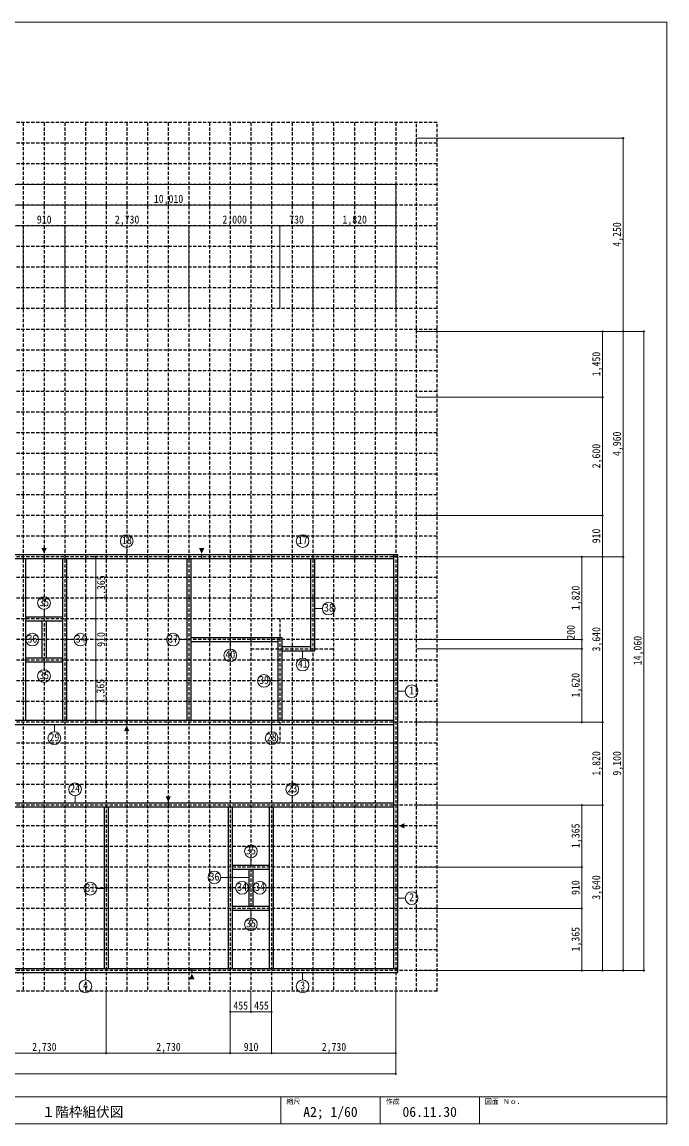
# Model space of a CAD drawing. Units: millimetres at full size, sheet at 1:60. Extents: x -17340 to 17340, y -12120 to 12120.
# Drawn here: x 3157 to 17340, y -12120 to 12120 of the extents above; entities that cross this region are included whole.
import ezdxf
from ezdxf.enums import TextEntityAlignment as Align

# ---------------------------------------------------------------- set-up
doc = ezdxf.new("R2010")
doc.units = ezdxf.units.MM
doc.header["$LTSCALE"] = 60
doc.header["$PDMODE"] = 32
doc.header["$PDSIZE"] = 24
doc.linetypes.add('DASHED1', pattern=[1.8, 1.2, -0.6])
for name, color, linetype, lineweight in [('0-0_原稿', 7, 'Continuous', 18), ('3-4', 7, 'Continuous', 15), ('3-B', 6, 'Continuous', 9)]:
    doc.layers.add(name, color=color, linetype=linetype, lineweight=lineweight)
for name, color, linetype in [('0-1', 6, 'DASHED1'), ('0-A', 7, 'Continuous'), ('3-0', 134, 'Continuous'), ('3-8', 134, 'Continuous'), ('3-9', 1, 'Continuous'), ('3-A', 7, 'Continuous'), ('3-E', 6, 'DASHED1')]:
    doc.layers.add(name, color=color, linetype=linetype)
doc.styles.add('ＭＳ ゴシック', font='')
doc.styles.get('ＭＳ ゴシック').set_extended_font_data('MS Gothic')

msp = doc.modelspace()

# ---------------------------------------------------------------- linework, layer by layer
at = {"layer": '0-0_原稿'}
for p, q in [((-17340, -11520), (17340, -11520)), ((8850, -11520), (8850, -12120)), ((11032.5, -11520), (11032.5, -12120)), ((13215, -11520), (13215, -12120)), ((-17340, -12120), (17340, -12120))]:
    msp.add_line(p, q, dxfattribs=at)
msp.add_lwpolyline([(17340, -12120), (17340, 12120), (-17340, 12120)], dxfattribs=at)
at = {"layer": '0-1'}
for p, q in [((12285, 9910), (-12285, 9910)), ((3185, 9910), (3185, -9200)), ((3640, 9910), (3640, -9200)), ((4095, 9910), (4095, -9200)), ((4550, 9910), (4550, -9200)), ((5005, 9910), (5005, -9200)), ((5460, 9910), (5460, -9200)), ((5915, 9910), (5915, -9200)), ((6370, 9910), (6370, -9200)), ((6825, 9910), (6825, -9200)), ((7280, 9910), (7280, -9200)), ((7735, 9910), (7735, -9200)), ((8190, 9910), (8190, -9200)), ((8645, 9910), (8645, -9200)), ((9100, 9910), (9100, -9200)), ((9555, 9910), (9555, -9200)), ((10010, 9910), (10010, -9200)), ((10465, 9910), (10465, -9200)), ((10920, 9910), (10920, -9200)), ((11375, 9910), (11375, -9200)), ((11830, -9200), (11830, 9910)), ((12285, -9200), (12285, 9910)), ((12285, 9455), (-12285, 9455)), ((12285, 9000), (-12285, 9000)), ((12285, 8545), (-12285, 8545)), ((12285, 8090), (-12285, 8090)), ((12285, 7635), (-12285, 7635)), ((12285, 7180), (-12285, 7180)), ((12285, 6725), (-12285, 6725)), ((12285, 6270), (-12285, 6270)), ((12285, 5815), (-12285, 5815)), ((12285, 5360), (-12285, 5360)), ((12285, 4905), (-12285, 4905)), ((12285, 4450), (-12285, 4450)), ((12285, 3995), (-12285, 3995)), ((12285, 3540), (-12285, 3540)), ((12285, 3085), (-12285, 3085)), ((12285, 2630), (-12285, 2630)), ((12285, 2175), (-12285, 2175)), ((12285, 1720), (-12285, 1720)), ((12285, 1265), (-12285, 1265)), ((12285, 810), (-12285, 810)), ((12285, 355), (-12285, 355)), ((12285, -100), (-12285, -100)), ((12285, -555), (-12285, -555)), ((12285, -1010), (-12285, -1010)), ((12285, -1465), (-12285, -1465)), ((12285, -1920), (-12285, -1920)), ((12285, -2375), (-12285, -2375)), ((12285, -2830), (-12285, -2830)), ((12285, -3285), (-12285, -3285)), ((12285, -3740), (-12285, -3740)), ((12285, -4195), (-12285, -4195)), ((12285, -4650), (-12285, -4650)), ((12285, -5105), (-12285, -5105)), ((12285, -5560), (-12285, -5560)), ((12285, -6015), (-12285, -6015)), ((12285, -6470), (-12285, -6470)), ((12285, -6925), (-12285, -6925)), ((12285, -7380), (-12285, -7380)), ((12285, -7835), (-12285, -7835)), ((12285, -8290), (-12285, -8290)), ((12285, -8745), (-12285, -8745)), ((12285, -9200), (-12285, -9200))]:
    msp.add_line(p, q, dxfattribs=at)
at = {"layer": '3-0'}
for p, q in [((11419.5, 399.5), (-410.5, 399.5)), ((11330.5, 310.5), (-410.5, 310.5)), ((3229.5, 310.5), (3229.5, -3240.5)), ((4050.5, -3240.5), (4050.5, 310)), ((4139.5, -3240.5), (4139.5, 310)), ((6780.5, 310.5), (6780.5, -3240.5)), ((6869.5, 310.5), (6869.5, -3240.5)), ((9510.5, -1709.5), (9510.5, 310.5)), ((9599.5, -1709.5), (9599.5, 310.5)), ((11330.5, -8700.5), (11330.5, 399.5)), ((3229.5, -965.5), (4050.5, -965.5)), ((3229.5, -1054.5), (4050.5, -1054.5)), ((3595.5, -1054.5), (3595.5, -1875.5)), ((3684.5, -1054.5), (3684.5, -1875.5)), ((6869.5, -1420.5), (8869.5, -1420.5)), ((8780.5, -1420.5), (8780.5, -3240)), ((8869.5, -1420.5), (8869.5, -3240)), ((6869.5, -1509.5), (8780.5, -1509.5)), ((8869.5, -1620.5), (9510.5, -1620.5)), ((4050.5, -1875.5), (3229.5, -1875.5)), ((8869.5, -1709.5), (9599.5, -1709.5)), ((4050.5, -1964.5), (3229.5, -1964.5)), ((-2459.5, -3240.5), (11330.5, -3240.5)), ((-2459.5, -3329.5), (11330.5, -3329.5)), ((11330.5, -5060.5), (-11330.5, -5060.5)), ((11330.5, -5149.5), (-11330.5, -5149.5)), ((4960.5, -5150), (4960.5, -8700.5)), ((5049.5, -5150), (5049.5, -8700.5)), ((7690.5, -5150), (7690.5, -8700.5)), ((7779.5, -5150), (7779.5, -8700.5)), ((8600.5, -8700.5), (8600.5, -5150)), ((8689.5, -8700.5), (8689.5, -5150)), ((7779.5, -6425.5), (8600.5, -6425.5)), ((7779.5, -6514.5), (8600.5, -6514.5)), ((8145.5, -6514.5), (8145.5, -7335.5)), ((8234.5, -6514.5), (8234.5, -7335.5)), ((8600.5, -7335.5), (7779.5, -7335.5)), ((8600.5, -7424.5), (7779.5, -7424.5)), ((-11419.5, -8700.5), (11419.5, -8700.5))]:
    msp.add_line(p, q, dxfattribs=at)
msp.add_lwpolyline([(-11419.5, 2859.5), (-11419.5, -8789.5), (11419.5, -8789.5), (11419.5, 399.5)], dxfattribs=at)
at = {"layer": '3-4'}
for p, q in [((5460, 562.83), (5460, 399.5)), ((3640, -802.17), (3640, -965.5)), ((9762.83, -782.5), (9599.5, -782.5)), ((3521.17, -1465), (3595.5, -1465)), ((4302.83, -1465), (4139.5, -1465)), ((6617.17, -1465), (6780.5, -1465)), ((7735, -1672.83), (7735, -1509.5)), ((9327.5, -1872.83), (9327.5, -1709.5)), ((3640, -2127.83), (3640, -1964.5)), ((8617.17, -2375), (8780.5, -2375)), ((11582.83, -2602.5), (11419.5, -2602.5)), ((3867.5, -3492.83), (3867.5, -3329.5)), ((8645, -3492.83), (8645, -3329.5)), ((4322.5, -4897.17), (4322.5, -5060.5)), ((9100, -4897.17), (9100, -5060.5)), ((8190, -6262.17), (8190, -6425.5)), ((7527.17, -6697.5), (8145.5, -6697.5)), ((4797.17, -6944), (4960.5, -6944)), ((7853.83, -6925), (7690.5, -6925)), ((8526.17, -6925), (8689.5, -6925)), ((11582.83, -7152.5), (11419.5, -7152.5)), ((8190, -7587.83), (8190, -7424.5)), ((4550, -8952.83), (4550, -8789.5)), ((9327.5, -8952.83), (9327.5, -8789.5))]:
    msp.add_line(p, q, dxfattribs=at)
for centre in [(5460, 702.83), (9327.5, 702.83), (3640, -662.17), (9902.83, -782.5), (3381.17, -1465), (4442.83, -1465), (6477.17, -1465), (7735, -1812.83), (9327.5, -2012.83), (3640, -2267.83), (8477.17, -2375), (11722.83, -2602.5), (3867.5, -3632.83), (8645, -3632.83), (4322.5, -4757.17), (9100, -4757.17), (8190, -6122.17), (7387.17, -6697.5), (7993.83, -6925), (8386.17, -6925), (4657.17, -6944), (11722.83, -7152.5), (8190, -7727.83), (4550, -9092.83), (9327.5, -9092.83)]:
    msp.add_circle(centre, 140, dxfattribs=at)
at = {"layer": '3-8'}
for p, q in [((3640, 399.5), (3640, 310.5)), ((7106, 399.5), (7106, 310.5)), ((5460, -3240.5), (5460, -3329.5)), ((6370, -5060.5), (6370, -5149.5)), ((11330.5, -5560), (11419.5, -5560)), ((6893.5, -8700.5), (6893.5, -8789.5))]:
    msp.add_line(p, q, dxfattribs=at)
at = {"layer": '3-B'}
for p, q in [((16380, 9565), (11830, 9565)), ((11375, 8545), (11375, 5815)), ((11375, 8090), (11375, 5815)), ((3185, 7635), (3185, 5815)), ((4095, 7635), (4095, 5815)), ((6825, 7635), (6825, 5815)), ((8825, 7635), (8825, 5815)), ((9555, 7635), (9555, 5815)), ((11375, 7635), (11375, 5815)), ((16835, 5315), (11830, 5315)), ((16380, 5315), (11830, 5315)), ((15925, 5315), (11830, 5315)), ((16380, 5315), (11830, 5315)), ((15925, 3865), (11830, 3865)), ((15925, 1265), (11830, 1265)), ((4777.5, 355), (4713.71, 355)), ((16380, 355), (11830, 355)), ((15925, 355), (11830, 355)), ((15470, 355), (11830, 355)), ((4777.5, -1010), (4713.71, -1010)), ((15470, -1465), (11830, -1465)), ((15470, -1665), (11830, -1665)), ((4777.5, -1920), (4713.71, -1920)), ((4777.5, -3285), (4713.71, -3285)), ((15925, -3285), (11830, -3285)), ((15470, -3285), (11830, -3285)), ((15925, -5105), (11830, -5105)), ((15470, -5105), (11830, -5105)), ((15470, -6470), (11830, -6470)), ((15470, -7380), (11830, -7380)), ((16835, -8745), (11830, -8745)), ((16380, -8745), (11830, -8745)), ((15925, -8745), (11830, -8745)), ((15470, -8745), (11830, -8745)), ((5005, -10565), (5005, -9200)), ((7735, -10565), (7735, -9200)), ((7735, -9655), (7735, -9200)), ((8190, -9655), (8190, -9200)), ((8645, -10565), (8645, -9200)), ((8645, -9655), (8645, -9200)), ((11375, -11020), (11375, -9200)), ((11375, -10565), (11375, -9200))]:
    msp.add_line(p, q, dxfattribs=at)
at = {"layer": '3-B', "color": 4}
for p, q in [((16380, 5315), (16380, 9565)), ((-11375, 8545), (11375, 8545)), ((1365, 8090), (11375, 8090)), ((1365, 7635), (3185, 7635)), ((3185, 7635), (4095, 7635)), ((4095, 7635), (6825, 7635)), ((6825, 7635), (8825, 7635)), ((8825, 7635), (9555, 7635)), ((9555, 7635), (11375, 7635)), ((15925, 5315), (15925, 3865)), ((16380, 5315), (16380, 355)), ((16835, 5315), (16835, -8745)), ((15925, 3865), (15925, 1265)), ((15925, 1265), (15925, 355)), ((4777.5, 355), (4777.5, -1010)), ((15470, 355), (15470, -1465)), ((15925, 355), (15925, -3285)), ((16380, 355), (16380, -8745)), ((4777.5, -1010), (4777.5, -1920)), ((15470, -1465), (15470, -1665)), ((15470, -1665), (15470, -3285)), ((4777.5, -1920), (4777.5, -3285)), ((15925, -3285), (15925, -5105)), ((15470, -5105), (15470, -6470)), ((15925, -5105), (15925, -8745)), ((15470, -6470), (15470, -7380)), ((15470, -7380), (15470, -8745)), ((7735, -9655), (8190, -9655)), ((8190, -9655), (8645, -9655)), ((2275, -10565), (5005, -10565)), ((5005, -10565), (7735, -10565)), ((7735, -10565), (8645, -10565)), ((8645, -10565), (11375, -10565)), ((-11375, -11020), (11375, -11020))]:
    msp.add_line(p, q, dxfattribs=at)
at = {"layer": '3-B', "color": 1}
for p in [(16380, 9565), (11375, 8545), (11375, 8090), (3185, 7635), (4095, 7635), (6825, 7635), (8825, 7635), (9555, 7635), (11375, 7635), (15925, 5315), (16380, 5315), (16835, 5315), (15925, 3865), (15925, 1265), (4777.5, 355), (15470, 355), (15925, 355), (16380, 355), (4777.5, -1010), (15470, -1465), (15470, -1665), (4777.5, -1920), (4777.5, -3285), (15470, -3285), (15925, -3285), (15470, -5105), (15925, -5105), (15470, -6470), (15470, -7380), (15470, -8745), (15925, -8745), (16380, -8745), (16835, -8745), (7735, -9655), (8190, -9655), (8645, -9655), (5005, -10565), (7735, -10565), (8645, -10565), (11375, -10565), (11375, -11020)]:
    msp.add_point(p, dxfattribs=at)
at = {"layer": '3-E'}
for p, q in [((8825, -1010), (8825, -3740)), ((8190, -1665), (10010, -1665))]:
    msp.add_line(p, q, dxfattribs=at)

# ---------------------------------------------------------------- texts
at = {"layer": '0-0_原稿', "color": 4, "style": 'ＭＳ ゴシック'}
for s, p in [('縮尺', (8970, -11715)), ('作成', (11152.5, -11715)), ('図面 Ｎｏ．', (13335, -11715))]:
    msp.add_text(s, height=110, dxfattribs=at).set_placement(p, align=Align.BOTTOM_LEFT)
at = {"layer": '0-A', "style": 'ＭＳ ゴシック'}
msp.add_text('A2; 1/60', height=219.9, dxfattribs=at).set_placement((9341.25, -12030), align=Align.BOTTOM_LEFT)
at = {"layer": '3-4', "style": 'ＭＳ ゴシック', "width": 0.9}
for s, p in [('18', (5355, 582.83)), ('17', (9222.5, 582.83)), ('35', (3535, -782.17)), ('38', (9797.83, -902.5)), ('36', (3276.17, -1585)), ('34', (4337.83, -1585)), ('37', (6372.17, -1585)), ('40', (7630, -1932.83)), ('41', (9222.5, -2132.83)), ('35', (3535, -2387.83)), ('39', (8372.17, -2495)), ('1', (11670.33, -2722.5)), ('29', (3762.5, -3752.83)), ('28', (8540, -3752.83)), ('24', (4217.5, -4877.17)), ('23', (8995, -4877.17)), ('35', (8085, -6242.17)), ('36', (7282.17, -6817.5)), ('31', (4552.17, -7064)), ('34', (7888.83, -7045)), ('34', (8281.17, -7045)), ('2', (11670.33, -7272.5)), ('35', (8085, -7847.83)), ('4', (4497.5, -9212.83)), ('3', (9275, -9212.83))]:
    msp.add_text(s, height=176, dxfattribs=at).set_placement(p, align=Align.BOTTOM_LEFT)
at = {"layer": '3-9', "style": 'ＭＳ ゴシック', "width": 0.8}
for p in [(3580, 399.5), (7046, 399.5), (6310, -5060.5)]:
    msp.add_text('▼', height=110, dxfattribs=at).set_placement(p, align=Align.BOTTOM_LEFT)
for rotation, p in [(180, (5520, -3329.5)), (270, (11419.5, -5500)), (180, (6953.5, -8789.5))]:
    msp.add_text('▼', height=110, rotation=rotation, dxfattribs=at).set_placement(p, align=Align.BOTTOM_LEFT)
at = {"layer": '3-A', "style": 'ＭＳ ゴシック'}
for s, p in [('１階枠組伏図', (3585, -12030)), ('06.11.30', (11523.75, -12030))]:
    msp.add_text(s, height=219.9, dxfattribs=at).set_placement(p, align=Align.BOTTOM_LEFT)
at = {"layer": '3-B', "color": 7, "style": 'ＭＳ ゴシック', "width": 0.9}
for s, p in [('10,010', (6055, 8090)), ('910', (3482.5, 7635)), ('2,730', (5197.5, 7635)), ('2,000', (7562.5, 7635)), ('730', (9032.5, 7635)), ('1,820', (10202.5, 7635)), ('455', (7805, -9655)), ('455', (8260, -9655)), ('2,730', (3377.5, -10565)), ('2,730', (6107.5, -10565)), ('910', (8032.5, -10565)), ('2,730', (9747.5, -10565))]:
    msp.add_text(s, height=176, dxfattribs=at).set_placement(p, align=Align.BOTTOM_LEFT)
for s, p in [('4,250', (16380, 7177.5)), ('1,450', (15925, 4327.5)), ('4,960', (16380, 2572.5)), ('2,600', (15925, 2302.5)), ('910', (15925, 652.5)), ('1,365', (5034.35, -591.74)), ('1,820', (15470, -817.5)), ('200', (15364.57, -1466.26)), ('3,640', (15925, -1727.5)), ('910', (5034.35, -1623.14)), ('14,060', (16835, -2030)), ('1,365', (5021.5, -2867.76)), ('1,620', (15470, -2737.5)), ('1,820', (15925, -4457.5)), ('9,100', (16380, -4457.5)), ('1,365', (15470, -6050)), ('910', (15470, -7082.5)), ('3,640', (15925, -7187.5)), ('1,365', (15470, -8325))]:
    msp.add_text(s, height=176, rotation=90, dxfattribs=at).set_placement(p, align=Align.BOTTOM_LEFT)

doc.saveas('drawing.dxf')
